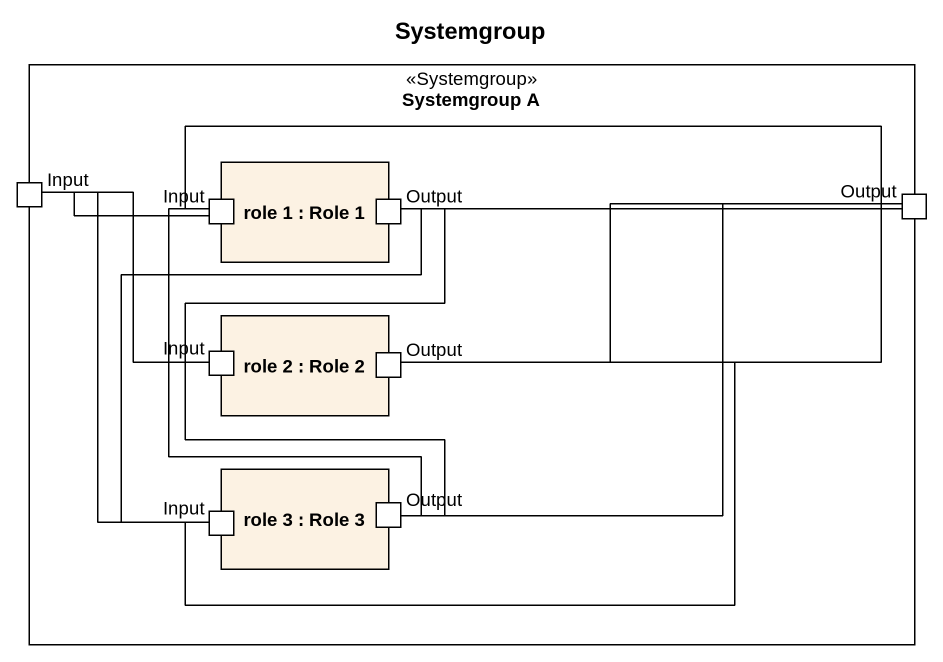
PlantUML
@startuml
title Systemgroup
rectangle "Systemgroup A" as Systemgroup_A <<Systemgroup>> {
  rectangle "role 1 : Role 1" as role_1 {
    port "Input" as Input_2
    port Output
  }
  port Input
  port "Output" as Output_2
  rectangle "role 2 : Role 2" as role_2 {
    port "Input" as Input_3
    port "Output" as Output_3
  }
  rectangle "role 3 : Role 3" as role_3 {
    port "Input" as Input_4
    port "Output" as Output_4
  }
}
Input -right- Input_2
Input -- Input_3
Input -- Input_4
Output -right- Output_2
Output -- Input_3
Output -- Input_4
Output_3 -up- Input_2
Output_3 -right- Output_2
Output_3 -- Input_4
Output_4 -up- Input_2
Output_4 -right- Output_2
Output_4 -up- Input_3
@enduml
